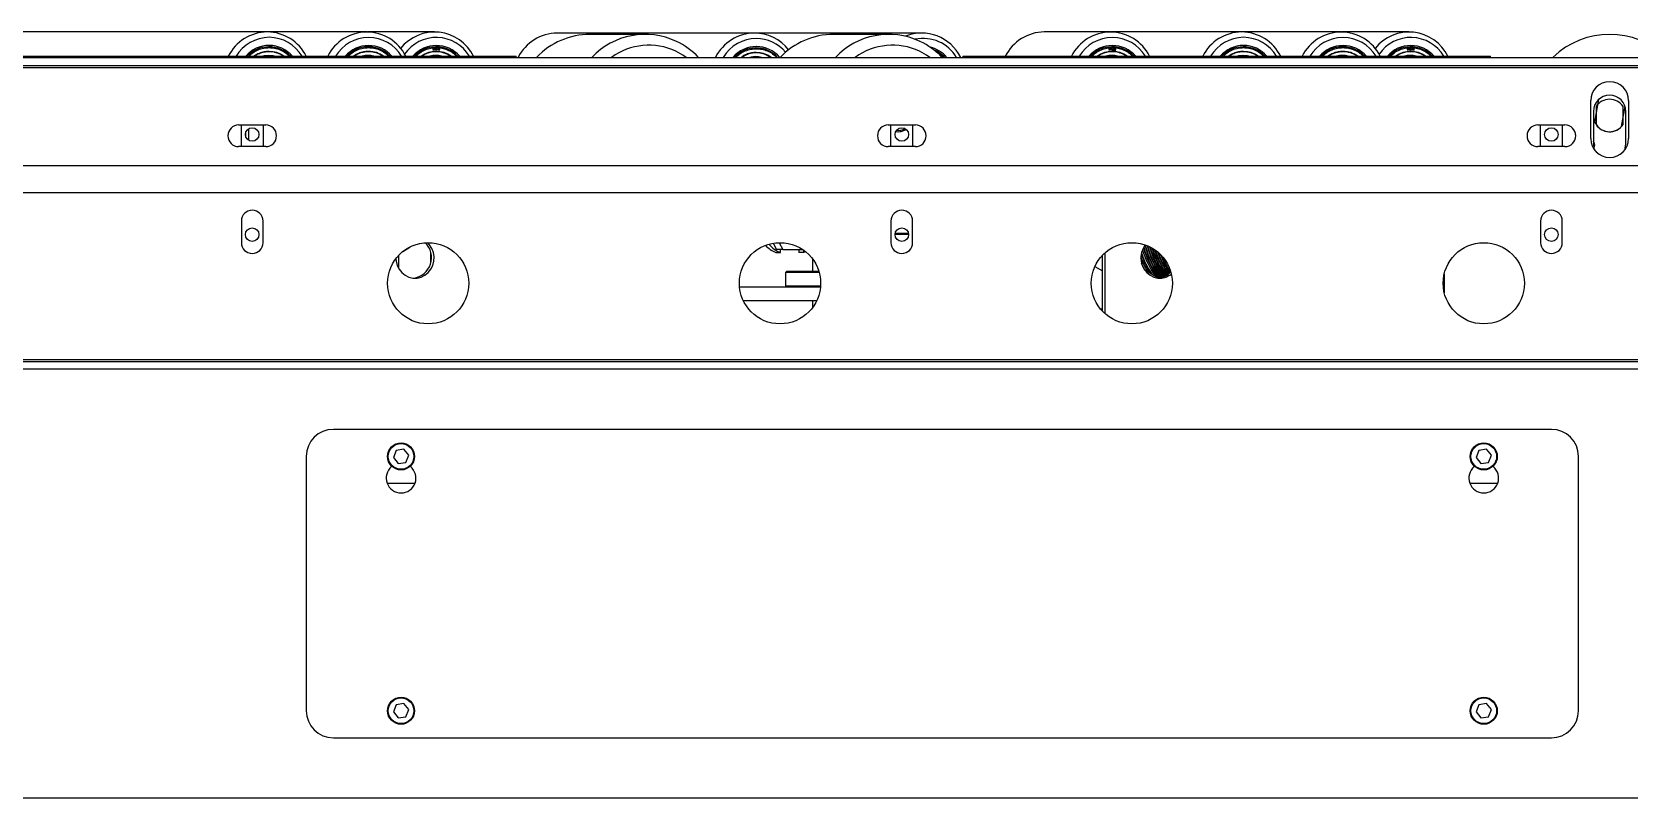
# Model space of a CAD drawing. Header units: millimetres. Extents: x 845401 to 948039, y 511594 to 550263.
# Drawn here: x 912406 to 912996, y 517977 to 518260 of the extents above; entities that cross this region are included whole.
import ezdxf

# ---------------------------------------------------------------- set-up
doc = ezdxf.new("R2010")
doc.units = ezdxf.units.MM

# ---------------------------------------------------------------- blocks, each defined once
blk = doc.blocks.new('A$C2ACC7D0F')
at = {"color": 7, "linetype": 'Continuous', "lineweight": 25}
for p, q in [((658.08, 599.4), (505.17, 599.4)), ((694.83, 599.4), (658.08, 599.4)), ((695.39, 599.4), (695.11, 599.4)), ((719.85, 599.4), (695.39, 599.4)), ((789.61, 599), (765.15, 599)), ((797.72, 598.5), (777.28, 598.5)), ((790.17, 599), (789.89, 599)), ((838.08, 599), (790.17, 599)), ((874.83, 599), (838.08, 599)), ((887.72, 598.5), (867.28, 598.5)), ((875.39, 599), (875.11, 599)), ((899.85, 599), (875.39, 599)), ((969.61, 599.4), (945.15, 599.4)), ((970.17, 599.4), (969.89, 599.4)), ((1018.08, 599.4), (970.17, 599.4)), ((1054.83, 599.4), (1018.08, 599.4)), ((1055.39, 599.4), (1055.11, 599.4)), ((1079.85, 599.4), (1055.39, 599.4)), ((455.63, 590.4), (750, 590.4)), ((658.65, 593.9), (658.58, 593.9)), ((658.71, 592.1), (658.71, 592.1)), ((695.4, 593.9), (695.33, 593.9)), ((695.46, 592.1), (695.45, 592.1)), ((695.46, 592.2), (695.65, 592.18)), ((719.19, 593.1), (719.23, 593.11)), ((719.19, 593.11), (719.23, 593.11)), ((719.26, 592.83), (719.22, 592.82)), ((719.32, 593.19), (719.25, 593.19)), ((719.28, 592.77), (719.35, 592.77)), ((719.33, 593), (719.31, 593)), ((719.31, 593), (719.31, 592.95)), ((719.35, 592.95), (719.31, 592.95)), ((719.31, 592.95), (719.34, 592.95)), ((719.34, 592.99), (719.36, 593.01)), ((719.4, 592.99), (719.34, 592.99)), ((719.61, 593.27), (719.5, 593.26)), ((719.5, 593.26), (719.54, 592.74)), ((719.5, 593.22), (719.55, 593.22)), ((719.55, 593.22), (719.5, 593.22)), ((719.58, 592.79), (719.53, 592.79)), ((719.54, 592.74), (719.65, 592.75)), ((719.54, 592.75), (719.58, 592.75)), ((719.61, 593.22), (719.55, 593.22)), ((719.55, 593.22), (719.61, 593.22)), ((719.58, 592.79), (719.55, 593.22)), ((719.56, 593.22), (719.55, 593.22)), ((719.63, 593.22), (719.56, 593.22)), ((719.65, 592.8), (719.58, 592.79)), ((719.65, 592.75), (719.58, 592.75)), ((719.98, 592.91), (719.93, 592.9)), ((720.07, 593.04), (719.96, 593.11)), ((720.05, 593.25), (719.99, 593.25)), ((719.99, 593.08), (720.11, 593)), ((720, 592.83), (720.07, 592.83)), ((720.14, 593.04), (720.02, 593.12)), ((720.04, 590.65), (720.28, 590.65)), ((720.14, 593.04), (720.07, 593.04)), ((720.11, 593.01), (720.07, 593.04)), ((720.12, 593.19), (720.16, 593.2)), ((720.16, 593.2), (720.12, 593.2)), ((720.42, 593.9), (720.35, 593.9)), ((720.43, 593.07), (720.36, 593.07)), ((720.36, 592.84), (720.43, 592.84)), ((720.64, 593.12), (720.63, 592.93)), ((720.68, 593.12), (720.64, 593.12)), ((720.68, 593.12), (720.64, 593.12)), ((720.68, 592.93), (720.68, 593.12)), ((720.7, 592.83), (720.77, 592.83)), ((720.86, 593.11), (720.85, 592.93)), ((720.9, 593.11), (720.86, 593.11)), ((720.9, 593.11), (720.86, 593.11)), ((720.9, 592.93), (720.9, 593.11)), ((720.98, 593.11), (720.96, 592.78)), ((720.96, 592.78), (721.01, 592.78)), ((720.97, 593.01), (720.98, 593.02)), ((721.02, 592.97), (720.97, 592.97)), ((721.02, 593.11), (720.98, 593.11)), ((721.02, 593.11), (720.98, 593.11)), ((721.02, 593.06), (720.98, 593.06)), ((720.98, 593.02), (721.05, 593.02)), ((721.01, 592.78), (721.02, 592.97)), ((721.02, 593.06), (721.02, 593.11)), ((721.02, 592.97), (721.05, 593.02)), ((721.04, 593.06), (721.04, 593.08)), ((721.11, 593.06), (721.04, 593.06)), ((721.18, 589.9), (721.08, 590.39)), ((721.11, 593.1), (721.1, 593.1)), ((721.11, 593.06), (721.11, 593.1)), ((721.33, 593.04), (721.26, 593.04)), ((721.26, 592.8), (721.33, 592.8)), ((721.45, 592.82), (721.38, 592.82)), ((721.38, 592.82), (721.38, 592.82)), ((721.41, 593), (721.46, 593)), ((721.45, 592.82), (721.42, 592.85)), ((721.43, 592.98), (721.46, 593)), ((721.58, 592.9), (721.54, 592.9)), ((721.55, 592.94), (721.6, 592.94)), ((721.73, 592.92), (721.55, 592.94)), ((721.58, 592.9), (721.85, 592.87)), ((721.8, 592.92), (721.6, 592.94)), ((721.69, 593), (721.62, 593)), ((721.62, 592.77), (721.69, 592.77)), ((721.8, 592.92), (721.73, 592.92)), ((721.74, 592.77), (721.74, 592.78)), ((721.81, 592.77), (721.74, 592.77)), ((721.81, 592.77), (721.77, 592.81)), ((721.78, 592.87), (721.78, 592.92)), ((750, 590), (750, 590.4)), ((838.65, 593.5), (838.58, 593.5)), ((838.71, 591.7), (838.71, 591.7)), ((915, 590.4), (915, 590)), ((915, 590.4), (920.63, 590.4)), ((920.63, 590.4), (1110, 590.4)), ((968.95, 593.1), (968.99, 593.11)), ((968.95, 593.11), (968.99, 593.11)), ((969.02, 592.83), (968.98, 592.82)), ((969.08, 593.19), (969.01, 593.19)), ((969.04, 592.77), (969.11, 592.77)), ((969.09, 593), (969.07, 593)), ((969.07, 593), (969.07, 592.95)), ((969.11, 592.95), (969.07, 592.95)), ((969.07, 592.95), (969.1, 592.95)), ((969.1, 592.99), (969.12, 593.01)), ((969.17, 592.99), (969.1, 592.99)), ((969.37, 593.27), (969.26, 593.26)), ((969.26, 593.26), (969.3, 592.74)), ((969.26, 593.22), (969.31, 593.22)), ((969.31, 593.22), (969.26, 593.22)), ((969.34, 592.79), (969.29, 592.79)), ((969.3, 592.74), (969.41, 592.75)), ((969.3, 592.75), (969.34, 592.75)), ((969.34, 592.79), (969.31, 593.22)), ((969.37, 593.22), (969.31, 593.22)), ((969.31, 593.22), (969.37, 593.22)), ((969.32, 593.22), (969.31, 593.22)), ((969.39, 593.22), (969.32, 593.22)), ((969.41, 592.8), (969.34, 592.79)), ((969.41, 592.75), (969.34, 592.75)), ((969.74, 592.91), (969.69, 592.9)), ((969.83, 593.04), (969.72, 593.11)), ((969.74, 590.64), (970.04, 590.65)), ((969.82, 593.25), (969.75, 593.25)), ((969.76, 593.08), (969.87, 593)), ((969.76, 592.83), (969.83, 592.83)), ((969.9, 593.04), (969.78, 593.12)), ((969.9, 593.04), (969.83, 593.04)), ((969.87, 593.01), (969.83, 593.04)), ((969.88, 593.19), (969.93, 593.2)), ((969.93, 593.2), (969.88, 593.2)), ((970.18, 593.9), (970.11, 593.9)), ((970.19, 593.07), (970.12, 593.07)), ((970.12, 592.84), (970.19, 592.84)), ((970.4, 593.12), (970.39, 592.93)), ((970.44, 593.12), (970.4, 593.12)), ((970.44, 593.12), (970.4, 593.12)), ((970.44, 592.93), (970.44, 593.12)), ((970.46, 592.83), (970.53, 592.83)), ((970.66, 593.11), (970.62, 593.11)), ((970.62, 593.11), (970.62, 592.93)), ((970.66, 593.11), (970.62, 593.11)), ((970.66, 592.93), (970.66, 593.11)), ((970.74, 593.11), (970.72, 592.78)), ((970.72, 592.78), (970.77, 592.78)), ((970.73, 593.01), (970.74, 593.02)), ((970.78, 592.97), (970.73, 592.97)), ((970.78, 593.11), (970.74, 593.11)), ((970.78, 593.11), (970.74, 593.11)), ((970.78, 593.06), (970.74, 593.06)), ((970.74, 593.02), (970.81, 593.02)), ((970.77, 592.78), (970.78, 592.97)), ((970.78, 593.06), (970.78, 593.11)), ((970.78, 592.97), (970.81, 593.02)), ((970.8, 593.06), (970.8, 593.08)), ((970.87, 593.06), (970.8, 593.06)), ((970.87, 593.1), (970.86, 593.1)), ((970.87, 593.06), (970.87, 593.1)), ((971.09, 593.04), (971.02, 593.04)), ((971.02, 592.8), (971.09, 592.8)), ((971.21, 592.82), (971.14, 592.82)), ((971.14, 592.82), (971.14, 592.82)), ((971.17, 593), (971.23, 593)), ((971.21, 592.82), (971.18, 592.85)), ((971.19, 592.98), (971.23, 593)), ((971.34, 592.9), (971.3, 592.9)), ((971.31, 592.94), (971.36, 592.94)), ((971.49, 592.92), (971.31, 592.94)), ((971.34, 592.9), (971.61, 592.87)), ((971.56, 592.92), (971.36, 592.94)), ((971.45, 593), (971.39, 593)), ((971.39, 592.77), (971.45, 592.77)), ((971.56, 592.92), (971.49, 592.92)), ((971.5, 592.77), (971.5, 592.78)), ((971.57, 592.77), (971.5, 592.77)), ((971.54, 592.87), (971.54, 592.92)), ((971.57, 592.77), (971.54, 592.81)), ((1018.65, 593.9), (1018.58, 593.9)), ((1018.71, 592.1), (1018.71, 592.1)), ((1055.4, 593.9), (1055.33, 593.9)), ((1055.46, 592.1), (1055.45, 592.1)), ((1055.46, 592.2), (1055.65, 592.18)), ((1079.19, 593.1), (1079.23, 593.11)), ((1079.19, 593.11), (1079.23, 593.11)), ((1079.26, 592.83), (1079.22, 592.82)), ((1079.32, 593.19), (1079.25, 593.19)), ((1079.28, 592.77), (1079.35, 592.77)), ((1079.33, 593), (1079.31, 593)), ((1079.31, 593), (1079.31, 592.95)), ((1079.35, 592.95), (1079.31, 592.95)), ((1079.31, 592.95), (1079.34, 592.95)), ((1079.34, 592.99), (1079.36, 593.01)), ((1079.4, 592.99), (1079.34, 592.99)), ((1079.61, 593.27), (1079.5, 593.26)), ((1079.5, 593.26), (1079.54, 592.74)), ((1079.5, 593.22), (1079.55, 593.22)), ((1079.55, 593.22), (1079.5, 593.22)), ((1079.58, 592.79), (1079.53, 592.79)), ((1079.54, 592.74), (1079.65, 592.75)), ((1079.54, 592.75), (1079.58, 592.75)), ((1079.55, 593.22), (1079.61, 593.22)), ((1079.58, 592.79), (1079.55, 593.22)), ((1079.61, 593.22), (1079.55, 593.22)), ((1079.56, 593.22), (1079.55, 593.22)), ((1079.63, 593.22), (1079.56, 593.22)), ((1079.65, 592.8), (1079.58, 592.79)), ((1079.65, 592.75), (1079.58, 592.75)), ((1079.98, 592.91), (1079.93, 592.9)), ((1080.07, 593.04), (1079.96, 593.11)), ((1079.98, 590.64), (1080.28, 590.65)), ((1080.05, 593.25), (1079.99, 593.25)), ((1079.99, 593.08), (1080.11, 593)), ((1080, 592.83), (1080.07, 592.83)), ((1080.14, 593.04), (1080.02, 593.12)), ((1080.14, 593.04), (1080.07, 593.04)), ((1080.11, 593.01), (1080.07, 593.04)), ((1080.12, 593.19), (1080.16, 593.2)), ((1080.16, 593.2), (1080.12, 593.2)), ((1080.42, 593.9), (1080.35, 593.9)), ((1080.43, 593.07), (1080.36, 593.07)), ((1080.36, 592.84), (1080.43, 592.84)), ((1080.64, 593.12), (1080.63, 592.93)), ((1080.68, 593.12), (1080.64, 593.12)), ((1080.68, 593.12), (1080.64, 593.12)), ((1080.68, 592.93), (1080.68, 593.12)), ((1080.7, 592.83), (1080.77, 592.83)), ((1080.86, 593.11), (1080.85, 592.93)), ((1080.9, 593.11), (1080.86, 593.11)), ((1080.9, 593.11), (1080.86, 593.11)), ((1080.9, 592.93), (1080.9, 593.11)), ((1080.98, 593.11), (1080.96, 592.78)), ((1080.96, 592.78), (1081.01, 592.78)), ((1080.97, 593.01), (1080.98, 593.02)), ((1081.02, 592.97), (1080.97, 592.97)), ((1081.02, 593.11), (1080.98, 593.11)), ((1081.02, 593.11), (1080.98, 593.11)), ((1081.02, 593.06), (1080.98, 593.06)), ((1080.98, 593.02), (1081.05, 593.02)), ((1081.01, 592.78), (1081.02, 592.97)), ((1081.02, 593.06), (1081.02, 593.11)), ((1081.02, 592.97), (1081.05, 593.02)), ((1081.04, 593.06), (1081.04, 593.08)), ((1081.11, 593.06), (1081.04, 593.06)), ((1081.11, 593.1), (1081.1, 593.1)), ((1081.11, 593.06), (1081.11, 593.1)), ((1081.18, 589.9), (1081.11, 590.25)), ((1081.33, 593.04), (1081.26, 593.04)), ((1081.26, 592.8), (1081.33, 592.8)), ((1081.45, 592.82), (1081.38, 592.82)), ((1081.38, 592.82), (1081.38, 592.82)), ((1081.41, 593), (1081.46, 593)), ((1081.45, 592.82), (1081.42, 592.85)), ((1081.43, 592.98), (1081.46, 593)), ((1081.58, 592.9), (1081.54, 592.9)), ((1081.55, 592.94), (1081.6, 592.94)), ((1081.73, 592.92), (1081.55, 592.94)), ((1081.58, 592.9), (1081.85, 592.87)), ((1081.8, 592.92), (1081.6, 592.94)), ((1081.69, 593), (1081.62, 593)), ((1081.62, 592.77), (1081.69, 592.77)), ((1081.8, 592.92), (1081.73, 592.92)), ((1081.74, 592.77), (1081.74, 592.78)), ((1081.81, 592.77), (1081.74, 592.77)), ((1081.81, 592.77), (1081.77, 592.81)), ((1081.78, 592.87), (1081.78, 592.92)), ((1110, 590), (1110, 590.4)), ((0, 590), (1200, 590)), ((0, 587), (1200, 587)), ((0, 586.26), (1200, 586.26)), ((1147, 560), (1147, 574)), ((1149.91, 574.39), (1148.46, 566.19)), ((1161, 574), (1161, 560)), ((1148, 570), (1148, 558)), ((1149, 571.82), (1149, 565.18)), ((1158.41, 564.43), (1159.71, 571.83)), ((1159, 565.18), (1159, 571.82)), ((1160, 558), (1160, 570)), ((647.5, 565), (657.5, 565)), ((648.5, 557), (648.5, 565)), ((650.2, 560.53), (650.2, 562.47)), ((651.2, 559.36), (651.2, 563.64)), ((656.5, 565), (656.5, 557)), ((887.5, 565), (897.5, 565)), ((888.5, 557), (888.5, 565)), ((896.5, 565), (896.5, 557)), ((1127.5, 565), (1137.5, 565)), ((1128.5, 557), (1128.5, 565)), ((1136.5, 565), (1136.5, 557)), ((657.5, 557), (647.5, 557)), ((897.5, 557), (887.5, 557)), ((1137.5, 557), (1127.5, 557)), ((0, 550), (1200, 550)), ((0, 540), (1200, 540)), ((648.5, 529.5), (648.5, 521.5)), ((656.5, 521.5), (656.5, 529.5)), ((888.5, 529.5), (888.5, 521.5)), ((896.5, 521.5), (896.5, 529.5)), ((1128.5, 529.5), (1128.5, 521.5)), ((1136.5, 521.5), (1136.5, 529.5)), ((708.2, 518.27), (710.74, 519.89)), ((844.97, 521.29), (846.22, 519)), ((847.21, 521.5), (848.56, 519)), ((895, 524.5), (890, 524.5)), ((890.05, 525), (894.95, 525)), ((706.5, 516.7), (706.5, 512.22)), ((718.5, 514.06), (718.5, 517.74)), ((846.02, 517.84), (847.69, 517.84)), ((848.56, 519), (846.22, 519)), ((847.69, 517.84), (847.69, 519)), ((848.56, 519), (855.79, 519)), ((854.5, 519), (854.5, 517.84)), ((856.17, 517.84), (854.5, 517.84)), ((856.17, 518.74), (856.17, 517.84)), ((856.92, 518.18), (856.17, 517.84)), ((859.5, 515.5), (859.5, 511)), ((966.59, 496.2), (966.59, 516.8)), ((967.6, 495.23), (967.6, 517.77)), ((850, 511), (849.5, 510.5)), ((849.5, 510.5), (849.5, 505.5)), ((861.96, 510.5), (849.5, 510.5)), ((850, 511), (861.81, 511)), ((963.83, 512.68), (966.59, 511.04)), ((982.06, 511.61), (987.42, 508.42)), ((1092.91, 510), (1092.91, 503.01)), ((862.42, 505), (832.57, 505)), ((849.5, 505.5), (850, 505)), ((849.5, 505.5), (862.47, 505.5)), ((861.02, 500), (833.98, 500)), ((859.5, 500), (859.5, 497.5)), ((966.35, 496.9), (965.97, 496.9)), ((966.35, 496.47), (966.35, 496.9)), ((966.35, 496.9), (966.59, 496.9)), ((1192.5, 478.24), (7.5, 478.24)), ((1192.5, 477.5), (7.5, 477.5)), ((1189.76, 474.76), (10.24, 474.76)), ((1132.5, 452.5), (682.5, 452.5)), ((705.73, 444.74), (704.67, 442.09)), ((708.56, 445.16), (705.73, 444.74)), ((710.33, 442.91), (708.56, 445.16)), ((709.27, 440.26), (710.33, 442.91)), ((1105.73, 444.74), (1104.67, 442.09)), ((1108.56, 445.16), (1105.73, 444.74)), ((1110.33, 442.91), (1108.56, 445.16)), ((1109.27, 440.26), (1110.33, 442.91)), ((672.5, 442.5), (672.5, 348.5)), ((704, 438.93), (704, 438.74)), ((704.67, 442.09), (706.44, 439.84)), ((706.44, 439.84), (709.27, 440.26)), ((711, 438.74), (711, 438.93)), ((1104, 438.93), (1104, 438.74)), ((1104.67, 442.09), (1106.44, 439.84)), ((1106.44, 439.84), (1109.27, 440.26)), ((1111, 438.74), (1111, 438.93)), ((1142.5, 348.5), (1142.5, 442.5)), ((712.62, 432.5), (702.38, 432.5)), ((1112.62, 432.5), (1102.38, 432.5)), ((705.73, 350.74), (704.67, 348.09)), ((708.56, 351.16), (705.73, 350.74)), ((710.33, 348.91), (708.56, 351.16)), ((709.27, 346.26), (710.33, 348.91)), ((1105.73, 350.74), (1104.67, 348.09)), ((1108.56, 351.16), (1105.73, 350.74)), ((1110.33, 348.91), (1108.56, 351.16)), ((1109.27, 346.26), (1110.33, 348.91)), ((704.67, 348.09), (706.44, 345.84)), ((706.44, 345.84), (709.27, 346.26)), ((1104.67, 348.09), (1106.44, 345.84)), ((1106.44, 345.84), (1109.27, 346.26)), ((682.5, 338.5), (1132.5, 338.5)), ((1189.76, 316.24), (10.24, 316.24))]:
    blk.add_line(p, q, dxfattribs=at)
at = {"color": 8, "linetype": 'Continuous', "lineweight": 25}
for p, q in [((660.71, 591.96), (662.12, 591.53)), ((719.31, 592.95), (719.34, 592.95)), ((719.96, 593.12), (720.02, 593.12)), ((720.68, 592.93), (720.63, 592.93)), ((720.9, 592.93), (720.85, 592.93)), ((840.71, 591.56), (842.12, 591.13)), ((969.07, 592.95), (969.1, 592.95)), ((969.72, 593.12), (969.78, 593.12)), ((970.44, 592.93), (970.39, 592.93)), ((970.66, 592.93), (970.62, 592.93)), ((1079.31, 592.95), (1079.34, 592.95)), ((1079.96, 593.12), (1080.02, 593.12)), ((1080.68, 592.93), (1080.63, 592.93)), ((1080.9, 592.93), (1080.85, 592.93))]:
    blk.add_line(p, q, dxfattribs=at)
for points in [[(658.55, 590.7), (656.88, 590.52), (656.4, 590.4)], [(660.69, 590.4), (660.22, 590.52), (658.55, 590.7)], [(695.31, 590.64), (693.65, 590.46), (693.41, 590.4)], [(693.84, 590.37), (695.42, 590.54), (696.87, 590.4)], [(697.21, 590.4), (696.97, 590.46), (695.31, 590.64)], [(698.44, 591.68), (697.1, 592.05), (696.89, 592.09)], [(838.55, 590.3), (836.88, 590.12), (836.4, 590)], [(840.69, 590), (840.22, 590.12), (838.55, 590.3)], [(1018.55, 590.7), (1016.88, 590.52), (1016.5, 590.43)], [(1020.69, 590.4), (1020.22, 590.52), (1018.55, 590.7)], [(1055.31, 590.64), (1053.65, 590.46), (1053.41, 590.4)], [(1053.84, 590.37), (1055.42, 590.54), (1056.87, 590.4)], [(1057.21, 590.4), (1056.97, 590.46), (1055.31, 590.64)], [(1058.44, 591.68), (1057.1, 592.05), (1056.89, 592.09)]]:
    blk.add_lwpolyline(points, dxfattribs=at)
at = {"color": 7, "linetype": 'Continuous', "lineweight": 25}
for points in [[(693.43, 590.43), (693.6, 590.47), (695.26, 590.65)], [(719.4, 592.99), (719.44, 593.03), (719.45, 593.08), (719.45, 593.14), (719.42, 593.19), (719.38, 593.22), (719.33, 593.24), (719.28, 593.23), (719.23, 593.2), (719.2, 593.16), (719.19, 593.1)], [(719.25, 593.19), (719.23, 593.19), (719.21, 593.18)], [(719.22, 592.82), (719.24, 592.77), (719.28, 592.74), (719.33, 592.72), (719.38, 592.73), (719.43, 592.75), (719.46, 592.8), (719.48, 592.85), (719.47, 592.9), (719.45, 592.95), (719.4, 592.99)], [(719.23, 593.11), (719.24, 593.14), (719.27, 593.17), (719.3, 593.19), (719.34, 593.19), (719.37, 593.17), (719.39, 593.15), (719.41, 593.11), (719.41, 593.07), (719.39, 593.04), (719.36, 593.01), (719.33, 593)], [(719.24, 592.78), (719.24, 592.77), (719.28, 592.77)], [(719.34, 592.95), (719.37, 592.95), (719.4, 592.93), (719.42, 592.9), (719.43, 592.87), (719.43, 592.83), (719.41, 592.8), (719.38, 592.77), (719.35, 592.77), (719.31, 592.77), (719.28, 592.79), (719.26, 592.83)], [(719.38, 592.95), (719.38, 592.95), (719.34, 592.99)], [(719.58, 592.75), (719.67, 592.78), (719.74, 592.83)], [(719.93, 592.9), (719.95, 592.85), (719.99, 592.81), (720.04, 592.78), (720.09, 592.78), (720.14, 592.8), (720.18, 592.84), (720.2, 592.89), (720.2, 592.95), (720.18, 593), (720.14, 593.04)], [(720.16, 593.2), (720.15, 593.24), (720.12, 593.28), (720.08, 593.29), (720.04, 593.3), (719.99, 593.28), (719.96, 593.25), (719.95, 593.2), (719.95, 593.16), (719.96, 593.11), (719.99, 593.08)], [(719.99, 593.25), (719.98, 593.25), (719.96, 593.25)], [(719.96, 592.84), (719.98, 592.83), (720, 592.83)], [(720.11, 593), (720.14, 592.97), (720.15, 592.94), (720.15, 592.9), (720.14, 592.87), (720.11, 592.84), (720.08, 592.83), (720.05, 592.83), (720.01, 592.84), (719.99, 592.87), (719.98, 592.91)], [(720.02, 593.12), (720, 593.14), (719.99, 593.17), (719.99, 593.19), (720, 593.22), (720.02, 593.24), (720.04, 593.25), (720.07, 593.25), (720.09, 593.24), (720.11, 593.22), (720.12, 593.19)], [(720.08, 593.24), (720.05, 593.28), (720.02, 593.29)], [(720.03, 592.78), (720.07, 592.8), (720.11, 592.84)], [(720.58, 592.95), (720.57, 593.02), (720.54, 593.07), (720.49, 593.11), (720.43, 593.12), (720.37, 593.11), (720.32, 593.07), (720.28, 593.02), (720.27, 592.95), (720.28, 592.89), (720.32, 592.84), (720.37, 592.8), (720.43, 592.79), (720.49, 592.8), (720.54, 592.84), (720.57, 592.89), (720.58, 592.95)], [(720.3, 593.06), (720.32, 593.06), (720.36, 593.07)], [(720.36, 592.84), (720.32, 592.85), (720.3, 592.85)], [(720.54, 592.95), (720.53, 592.91), (720.5, 592.87), (720.47, 592.85), (720.43, 592.84), (720.38, 592.85), (720.35, 592.87), (720.32, 592.91), (720.32, 592.95), (720.32, 593), (720.35, 593.04), (720.38, 593.06), (720.43, 593.07), (720.47, 593.06), (720.5, 593.04), (720.53, 593), (720.54, 592.95)], [(721.46, 593), (721.42, 593.05), (721.36, 593.08), (721.3, 593.08), (721.24, 593.05), (721.2, 593), (721.18, 592.93), (721.19, 592.87), (721.22, 592.81), (721.27, 592.77), (721.34, 592.76), (721.4, 592.77), (721.45, 592.82)], [(721.26, 593.04), (721.24, 593.03), (721.21, 593.02)], [(721.21, 592.82), (721.22, 592.81), (721.26, 592.8)], [(721.42, 592.85), (721.38, 592.82), (721.34, 592.8), (721.29, 592.81), (721.25, 592.84), (721.23, 592.88), (721.22, 592.93), (721.23, 592.98), (721.26, 593.01), (721.31, 593.03), (721.35, 593.04), (721.39, 593.02), (721.43, 592.98)], [(721.39, 593.02), (721.35, 593.05), (721.3, 593.08)], [(721.3, 592.76), (721.33, 592.77), (721.38, 592.82)], [(721.85, 592.87), (721.84, 592.93), (721.81, 592.99), (721.76, 593.03), (721.7, 593.05), (721.64, 593.04), (721.59, 593), (721.55, 592.95), (721.54, 592.89), (721.55, 592.82), (721.58, 592.77), (721.64, 592.73), (721.7, 592.72), (721.76, 592.74), (721.81, 592.77)], [(721.66, 592.72), (721.69, 592.74), (721.74, 592.77)], [(723.1, 591.8), (723, 591.83), (721.96, 592.08)], [(812.83, 590), (811.56, 590.86), (809.03, 592.25)], [(902.83, 590), (901.56, 590.86), (899.03, 592.25)], [(969.17, 592.99), (969.2, 593.03), (969.21, 593.08), (969.21, 593.14), (969.18, 593.19), (969.14, 593.22), (969.09, 593.24), (969.04, 593.23), (968.99, 593.2), (968.96, 593.16), (968.95, 593.1)], [(969.01, 593.19), (968.99, 593.19), (968.98, 593.18)], [(968.98, 592.82), (969, 592.77), (969.04, 592.74), (969.09, 592.72), (969.14, 592.73), (969.19, 592.75), (969.22, 592.8), (969.24, 592.85), (969.23, 592.9), (969.21, 592.95), (969.17, 592.99)], [(968.99, 593.11), (969, 593.14), (969.03, 593.17), (969.06, 593.19), (969.1, 593.19), (969.13, 593.17), (969.16, 593.15), (969.17, 593.11), (969.17, 593.07), (969.15, 593.04), (969.12, 593.01), (969.09, 593)], [(969, 592.77), (969, 592.77), (969.04, 592.77)], [(969.1, 592.95), (969.13, 592.95), (969.16, 592.93), (969.19, 592.9), (969.19, 592.87), (969.19, 592.83), (969.17, 592.8), (969.14, 592.77), (969.11, 592.77), (969.07, 592.77), (969.04, 592.79), (969.02, 592.83)], [(969.14, 592.95), (969.14, 592.95), (969.1, 592.99)], [(969.69, 592.9), (969.71, 592.85), (969.75, 592.81), (969.8, 592.78), (969.85, 592.78), (969.9, 592.8), (969.94, 592.84), (969.96, 592.89), (969.96, 592.95), (969.94, 593), (969.9, 593.04)], [(969.93, 593.2), (969.91, 593.24), (969.88, 593.28), (969.84, 593.29), (969.8, 593.3), (969.76, 593.28), (969.72, 593.25), (969.71, 593.2), (969.71, 593.16), (969.72, 593.11), (969.76, 593.08)], [(969.75, 593.25), (969.74, 593.25), (969.72, 593.24)], [(969.72, 592.84), (969.74, 592.83), (969.76, 592.83)], [(969.87, 593), (969.9, 592.97), (969.91, 592.94), (969.91, 592.9), (969.9, 592.87), (969.87, 592.84), (969.84, 592.83), (969.81, 592.83), (969.77, 592.84), (969.75, 592.87), (969.74, 592.91)], [(969.78, 593.12), (969.76, 593.14), (969.75, 593.17), (969.75, 593.19), (969.76, 593.22), (969.78, 593.24), (969.8, 593.25), (969.83, 593.25), (969.85, 593.24), (969.87, 593.22), (969.88, 593.19)], [(969.84, 593.25), (969.81, 593.28), (969.78, 593.29)], [(969.79, 592.78), (969.83, 592.8), (969.87, 592.84)], [(970.34, 592.95), (970.33, 593.02), (970.3, 593.07), (970.25, 593.11), (970.19, 593.12), (970.13, 593.11), (970.08, 593.07), (970.04, 593.02), (970.03, 592.95), (970.04, 592.89), (970.08, 592.84), (970.13, 592.8), (970.19, 592.79), (970.25, 592.8), (970.3, 592.84), (970.33, 592.89), (970.34, 592.95)], [(970.07, 593.06), (970.08, 593.06), (970.12, 593.07)], [(970.12, 592.84), (970.08, 592.85), (970.07, 592.85)], [(970.3, 592.95), (970.29, 592.91), (970.27, 592.87), (970.23, 592.85), (970.19, 592.84), (970.15, 592.85), (970.11, 592.87), (970.09, 592.91), (970.08, 592.95), (970.09, 593), (970.11, 593.04), (970.15, 593.06), (970.19, 593.07), (970.23, 593.06), (970.27, 593.04), (970.29, 593), (970.3, 592.95)], [(971.23, 593), (971.18, 593.05), (971.12, 593.08), (971.06, 593.08), (971, 593.05), (970.96, 593), (970.94, 592.93), (970.95, 592.87), (970.98, 592.81), (971.03, 592.77), (971.1, 592.76), (971.16, 592.77), (971.21, 592.82)], [(971.02, 593.04), (971, 593.03), (970.97, 593.02)], [(970.97, 592.82), (970.98, 592.81), (971.02, 592.8)], [(971.18, 592.85), (971.14, 592.82), (971.1, 592.8), (971.05, 592.81), (971.01, 592.84), (970.99, 592.88), (970.98, 592.93), (971, 592.98), (971.03, 593.01), (971.07, 593.03), (971.11, 593.04), (971.16, 593.02), (971.19, 592.98)], [(971.14, 593.02), (971.11, 593.05), (971.06, 593.08)], [(971.06, 592.76), (971.09, 592.77), (971.14, 592.82)], [(971.61, 592.87), (971.6, 592.93), (971.57, 592.99), (971.52, 593.03), (971.46, 593.05), (971.4, 593.04), (971.35, 593), (971.31, 592.95), (971.3, 592.89), (971.31, 592.82), (971.34, 592.77), (971.4, 592.73), (971.46, 592.72), (971.52, 592.74), (971.57, 592.77)], [(971.42, 592.72), (971.45, 592.74), (971.5, 592.77)], [(972.86, 591.8), (972.76, 591.83), (971.72, 592.08)], [(1079.4, 592.99), (1079.44, 593.03), (1079.45, 593.08), (1079.45, 593.14), (1079.42, 593.19), (1079.38, 593.22), (1079.33, 593.24), (1079.28, 593.23), (1079.23, 593.2), (1079.2, 593.16), (1079.19, 593.1)], [(1079.25, 593.19), (1079.23, 593.19), (1079.22, 593.18)], [(1079.22, 592.82), (1079.24, 592.77), (1079.28, 592.74), (1079.33, 592.72), (1079.38, 592.73), (1079.43, 592.75), (1079.46, 592.8), (1079.48, 592.85), (1079.47, 592.9), (1079.45, 592.95), (1079.4, 592.99)], [(1079.23, 593.11), (1079.24, 593.14), (1079.27, 593.17), (1079.3, 593.19), (1079.34, 593.19), (1079.37, 593.17), (1079.39, 593.15), (1079.41, 593.11), (1079.41, 593.07), (1079.39, 593.04), (1079.36, 593.01), (1079.33, 593)], [(1079.24, 592.77), (1079.24, 592.77), (1079.28, 592.77)], [(1079.34, 592.95), (1079.37, 592.95), (1079.4, 592.93), (1079.42, 592.9), (1079.43, 592.87), (1079.43, 592.83), (1079.41, 592.8), (1079.38, 592.77), (1079.35, 592.77), (1079.31, 592.77), (1079.28, 592.79), (1079.26, 592.83)], [(1079.38, 592.95), (1079.38, 592.95), (1079.34, 592.99)], [(1079.93, 592.9), (1079.95, 592.85), (1079.99, 592.81), (1080.04, 592.78), (1080.09, 592.78), (1080.14, 592.8), (1080.18, 592.84), (1080.2, 592.89), (1080.2, 592.95), (1080.18, 593), (1080.14, 593.04)], [(1080.16, 593.2), (1080.15, 593.24), (1080.12, 593.28), (1080.08, 593.29), (1080.04, 593.3), (1079.99, 593.28), (1079.96, 593.25), (1079.95, 593.2), (1079.95, 593.16), (1079.96, 593.11), (1079.99, 593.08)], [(1079.99, 593.25), (1079.98, 593.25), (1079.96, 593.24)], [(1079.96, 592.84), (1079.98, 592.83), (1080, 592.83)], [(1080.11, 593), (1080.14, 592.97), (1080.15, 592.94), (1080.15, 592.9), (1080.14, 592.87), (1080.11, 592.84), (1080.08, 592.83), (1080.05, 592.83), (1080.01, 592.84), (1079.99, 592.87), (1079.98, 592.91)], [(1080.02, 593.12), (1080, 593.14), (1079.99, 593.17), (1079.99, 593.19), (1080, 593.22), (1080.02, 593.24), (1080.04, 593.25), (1080.07, 593.25), (1080.09, 593.24), (1080.11, 593.22), (1080.12, 593.19)], [(1080.08, 593.24), (1080.05, 593.28), (1080.02, 593.29)], [(1080.03, 592.78), (1080.07, 592.8), (1080.11, 592.84)], [(1080.58, 592.95), (1080.57, 593.02), (1080.54, 593.07), (1080.49, 593.11), (1080.43, 593.12), (1080.37, 593.11), (1080.32, 593.07), (1080.28, 593.02), (1080.27, 592.95), (1080.28, 592.89), (1080.32, 592.84), (1080.37, 592.8), (1080.43, 592.79), (1080.49, 592.8), (1080.54, 592.84), (1080.57, 592.89), (1080.58, 592.95)], [(1080.3, 593.06), (1080.32, 593.06), (1080.36, 593.07)], [(1080.36, 592.84), (1080.32, 592.85), (1080.31, 592.85)], [(1080.54, 592.95), (1080.53, 592.91), (1080.5, 592.87), (1080.47, 592.85), (1080.43, 592.84), (1080.38, 592.85), (1080.35, 592.87), (1080.32, 592.91), (1080.32, 592.95), (1080.32, 593), (1080.35, 593.04), (1080.38, 593.06), (1080.43, 593.07), (1080.47, 593.06), (1080.5, 593.04), (1080.53, 593), (1080.54, 592.95)], [(1081.46, 593), (1081.42, 593.05), (1081.36, 593.08), (1081.3, 593.08), (1081.24, 593.05), (1081.2, 593), (1081.18, 592.93), (1081.19, 592.87), (1081.22, 592.81), (1081.27, 592.77), (1081.34, 592.76), (1081.4, 592.77), (1081.45, 592.82)], [(1081.26, 593.04), (1081.24, 593.03), (1081.21, 593.02)], [(1081.21, 592.82), (1081.22, 592.81), (1081.26, 592.8)], [(1081.42, 592.85), (1081.38, 592.82), (1081.34, 592.8), (1081.29, 592.81), (1081.25, 592.84), (1081.23, 592.88), (1081.22, 592.93), (1081.23, 592.98), (1081.26, 593.01), (1081.31, 593.03), (1081.35, 593.04), (1081.39, 593.02), (1081.43, 592.98)], [(1081.38, 593.02), (1081.35, 593.05), (1081.3, 593.08)], [(1081.3, 592.76), (1081.33, 592.77), (1081.38, 592.82)], [(1081.85, 592.87), (1081.84, 592.93), (1081.81, 592.99), (1081.76, 593.03), (1081.7, 593.05), (1081.64, 593.04), (1081.59, 593), (1081.55, 592.95), (1081.54, 592.89), (1081.55, 592.82), (1081.58, 592.77), (1081.64, 592.73), (1081.7, 592.72), (1081.76, 592.74), (1081.81, 592.77)], [(1081.66, 592.72), (1081.69, 592.74), (1081.74, 592.77)], [(1083.1, 591.8), (1083, 591.83), (1081.96, 592.08)], [(1148.5, 557.5), (1148.31, 558.46), (1148, 559)], [(1148, 558), (1148.2, 556.45), (1148.44, 555.75)], [(1148.23, 556.36), (1148.31, 556.54), (1148.5, 557.5)], [(1159.56, 555.75), (1159.8, 556.45), (1160, 558)], [(705.59, 515.62), (705.68, 514.69), (706.09, 513.12), (706.81, 511.69), (707.8, 510.46), (709.01, 509.47), (710.4, 508.79), (711.89, 508.44), (713.42, 508.44), (714.91, 508.79), (716.3, 509.47), (717.51, 510.46), (718.5, 511.69), (719.22, 513.12), (719.63, 514.69), (719.71, 516.31), (719.46, 517.91), (718.9, 519.41), (718.04, 520.76), (717.36, 521.5)], [(982.41, 520.68), (981.61, 519.41), (981.05, 517.91), (980.8, 516.31), (980.88, 514.69), (981.29, 513.12), (982.01, 511.69), (983, 510.46), (984.21, 509.47), (985.6, 508.79), (987.09, 508.44), (988.62, 508.44), (990.11, 508.79), (991.5, 509.47), (992.11, 509.91)], [(983.23, 510.92), (982.1, 512.91), (980.79, 515.7)], [(983.23, 510.92), (982.1, 512.91), (980.79, 515.7)], [(982.34, 511.45), (981.49, 512.98), (981.07, 513.79)]]:
    blk.add_lwpolyline(points, dxfattribs=at)
for centre, radius in [((652.5, 561.5), 2.5), ((892.5, 561.5), 2.5), ((1132.5, 561.5), 2.5), ((652.5, 524.5), 2.5), ((892.5, 524.5), 2.5), ((1132.5, 524.5), 2.5), ((717.5, 506.5), 15), ((847.5, 506.5), 15), ((977.5, 506.5), 15), ((1107.5, 506.5), 15), ((707.5, 442.5), 5), ((707.5, 442.5), 4.75), ((1107.5, 442.5), 5), ((1107.5, 442.5), 4.75), ((707.5, 348.5), 5), ((707.5, 348.5), 4.75), ((1107.5, 348.5), 5), ((1107.5, 348.5), 4.75)]:
    blk.add_circle(centre, radius, dxfattribs=at)
for centre, radius, start, end in [((658.3, 583), 16.4, 90.78133, 153.18257), ((658.95, 582.9), 14.5, 90.77579, 148.86544), ((657.86, 583), 16.4, 26.81743, 89.21867), ((658.61, 583), 14.4, 30.91764, 89.44113), ((694.83, 583.26), 16.09, 26.36866, 153.63134), ((695.5, 583.16), 14.19, 30.64536, 149.35464), ((719.88, 583.31), 16.04, 26.25486, 141.45124), ((720.53, 583.16), 14.19, 30.67617, 145.63978), ((765.38, 582.6), 16.4, 90.78133, 153.18257), ((777.41, 571.09), 27.41, 90.26674, 136.38253), ((797.69, 571.4), 27.08, 64.79832, 136.62282), ((789.61, 583.43), 15.57, 75.44379, 104.55621), ((838.3, 582.6), 16.4, 90.78133, 153.18257), ((838.95, 582.5), 14.5, 90.77579, 148.86544), ((837.91, 582.77), 16.23, 38.08938, 89.40099), ((838.64, 582.72), 14.28, 39.96857, 89.55677), ((867.41, 571.09), 27.41, 90.26674, 136.38253), ((887.69, 571.4), 27.08, 64.79832, 136.62282), ((874.83, 583.43), 15.57, 75.44379, 104.55621), ((899.82, 582.82), 16.13, 26.44492, 111.814), ((900.46, 582.71), 14.27, 30.7408, 102.11586), ((945.38, 583), 16.4, 90.78133, 153.18257), ((969.61, 583.26), 16.09, 26.36866, 153.63134), ((970.28, 583.14), 14.21, 30.72809, 149.27191), ((1018.3, 583), 16.4, 90.78133, 153.18257), ((1018.95, 582.9), 14.5, 90.77579, 148.86544), ((1017.86, 583), 16.4, 26.81743, 89.21867), ((1018.61, 583), 14.4, 30.91764, 89.44113), ((1054.83, 583.26), 16.09, 26.36866, 153.63134), ((1055.5, 583.16), 14.19, 30.64536, 149.35464), ((1079.88, 583.31), 16.04, 26.25486, 141.45124), ((1080.53, 583.16), 14.19, 30.67617, 145.63978), ((1154, 568.5), 30, 45.77992, 134.22008), ((658.82, 582.92), 11.48, 90.35736, 139.34998), ((658.65, 582.99), 10.89, 42.87423, 137.12577), ((658.71, 582.93), 9.26, 54.61553, 126.27102), ((658.75, 582.93), 9.27, 54.08973, 126.26768), ((658.71, 582.92), 9.17, 54.61836, 125.38164), ((658.52, 582.9), 11, 42.98655, 89.65487), ((658.67, 582.9), 11.5, 40.71141, 89.58125), ((695.5, 583.02), 11.36, 40.52993, 139.47007), ((695.46, 582.9), 11, 90.34513, 137.01345), ((695.55, 582.76), 9.46, 104.01218, 126.06622), ((695.53, 582.86), 9.34, 90.20034, 126.16039), ((695.49, 582.85), 9.25, 90.20122, 125.2884), ((695.26, 582.9), 11, 42.98655, 89.65487), ((695.32, 582.87), 11.03, 43.04641, 89.595), ((695.43, 582.86), 9.34, 53.83961, 89.79966), ((695.43, 582.85), 9.25, 54.7116, 89.79878), ((695.46, 582.86), 9.34, 53.83961, 89.79966), ((720.52, 583.02), 11.36, 40.52331, 139.47669), ((720.42, 582.99), 10.89, 42.87423, 137.12577), ((720.48, 582.93), 9.27, 53.7433, 126.2567), ((720.52, 582.93), 9.27, 53.7433, 126.2567), ((720.48, 582.92), 9.17, 54.61174, 125.38826), ((719.25, 593.1), 0.133, 35.33954, 74.0809), ((719.28, 592.85), 0.132, 285.72999, 323.37142), ((719.56, 593.03), 0.241, 40.16693, 81.79794), ((719.62, 593.01), 0.26, 276.93503, 91.51399), ((719.62, 593.01), 0.213, 276.93503, 91.51399), ((720.28, 582.9), 11, 42.98655, 89.65487), ((720.36, 592.96), 0.154, 36.295, 76.38353), ((720.36, 592.94), 0.154, 283.61647, 323.70507), ((720.77, 592.92), 0.134, 175.80547, 1.28719), ((720.7, 592.92), 0.0849, 241.51929, 269.91881), ((720.77, 592.92), 0.0891, 175.80547, 1.28719), ((720.7, 592.92), 0.133, 285.70795, 325.50974), ((721.04, 592.99), 0.0659, 90.5944, 150.19672), ((721.11, 592.99), 0.109, 87.40852, 142.55471), ((721.11, 592.99), 0.0658, 87.60829, 150.22688), ((721.62, 592.9), 0.106, 90.12347, 119.59852), ((721.62, 592.87), 0.105, 238.76199, 269.89434), ((721.69, 592.88), 0.11, 170.34567, 319.12194), ((721.69, 592.89), 0.108, 14.194, 152.06951), ((721.62, 592.89), 0.155, 36.38501, 76.29443), ((799.05, 571.15), 23.34, 64.69028, 126.13753), ((797.06, 570.34), 28.31, 43.99521, 64.57355), ((838.82, 582.52), 11.48, 90.35736, 139.34998), ((838.65, 582.59), 10.89, 42.87423, 137.12577), ((838.71, 582.53), 9.26, 54.61553, 126.27102), ((838.75, 582.53), 9.27, 53.73471, 126.26529), ((838.71, 582.52), 9.17, 54.61836, 125.38164), ((838.52, 582.5), 11, 42.98655, 89.65487), ((838.67, 582.5), 11.5, 40.71141, 89.58125), ((889.05, 571.15), 23.34, 64.69028, 126.13753), ((887.06, 570.34), 28.31, 43.99521, 64.57355), ((900.34, 582.37), 11.66, 40.88558, 76.60548), ((900.19, 582.27), 11.28, 43.27338, 68.24214), ((900.11, 582.26), 11.29, 43.2769, 67.46395), ((970.28, 583.02), 11.36, 40.52331, 139.47669), ((970.18, 582.99), 10.89, 42.87423, 137.12577), ((970.24, 582.93), 9.27, 53.7433, 126.2567), ((970.28, 582.93), 9.27, 53.7433, 126.2567), ((970.24, 582.92), 9.17, 54.61174, 125.38826), ((969.01, 593.1), 0.133, 35.13703, 74.07847), ((969.04, 592.85), 0.132, 285.72999, 323.37142), ((969.32, 592.99), 0.243, 275.40098, 323.04191), ((969.32, 593.03), 0.241, 41.09239, 81.80781), ((969.38, 593.01), 0.26, 276.93503, 91.51399), ((969.38, 593.01), 0.213, 276.93503, 91.51399), ((970.04, 582.9), 11, 42.98655, 89.65487), ((970.12, 592.96), 0.154, 37.89448, 76.40073), ((970.12, 592.94), 0.154, 283.632, 325.14279), ((970.53, 592.92), 0.134, 175.80547, 1.28719), ((970.46, 592.92), 0.0848, 243.99416, 269.92901), ((970.53, 592.92), 0.0891, 175.80547, 1.28719), ((970.46, 592.92), 0.133, 285.70372, 325.04611), ((970.8, 592.99), 0.0659, 90.5944, 150.19672), ((970.87, 592.99), 0.109, 87.40852, 142.55471), ((970.87, 592.99), 0.0658, 87.60829, 150.22688), ((971.39, 592.9), 0.106, 90.13422, 121.29221), ((971.39, 592.87), 0.105, 238.68748, 269.89395), ((971.45, 592.88), 0.11, 170.34567, 319.12194), ((971.45, 592.89), 0.108, 14.194, 152.06951), ((971.38, 592.89), 0.155, 36.30801, 76.29344), ((1018.82, 582.92), 11.48, 90.35736, 139.34998), ((1018.65, 582.99), 10.89, 42.87423, 137.12577), ((1018.71, 582.93), 9.26, 54.61553, 126.27102), ((1018.75, 582.93), 9.27, 54.08973, 126.26768), ((1018.71, 582.92), 9.17, 54.61836, 125.38164), ((1018.52, 582.9), 11, 42.98655, 89.65487), ((1018.67, 582.9), 11.5, 40.71141, 89.58125), ((1055.5, 583.02), 11.36, 40.52993, 139.47007), ((1055.33, 582.99), 10.89, 42.87423, 137.12577), ((1055.46, 582.9), 11, 90.34513, 137.01345), ((1055.55, 582.76), 9.46, 104.01218, 126.06622), ((1055.53, 582.86), 9.34, 90.20034, 126.16039), ((1055.49, 582.85), 9.25, 90.20122, 125.2884), ((1055.32, 582.87), 11.03, 43.04641, 89.595), ((1055.43, 582.86), 9.34, 53.83961, 89.79966), ((1055.43, 582.85), 9.25, 54.7116, 89.79878), ((1055.46, 582.86), 9.34, 53.83961, 89.79966), ((1080.52, 583.02), 11.36, 40.52331, 139.47669), ((1080.42, 582.99), 10.89, 42.87423, 137.12577), ((1080.48, 582.93), 9.27, 53.7433, 126.2567), ((1080.52, 582.93), 9.27, 53.7433, 126.2567), ((1080.48, 582.92), 9.17, 54.61174, 125.38826), ((1079.25, 593.1), 0.133, 35.13703, 74.07847), ((1079.28, 592.85), 0.132, 285.72999, 323.37142), ((1079.56, 592.99), 0.243, 275.40098, 323.04191), ((1079.56, 593.03), 0.241, 41.09239, 81.80781), ((1079.62, 593.01), 0.26, 276.93503, 91.51399), ((1079.62, 593.01), 0.213, 276.93503, 91.51399), ((1080.28, 582.9), 11, 42.98655, 89.65487), ((1080.36, 592.96), 0.154, 37.89448, 76.40073), ((1080.36, 592.94), 0.154, 283.632, 325.14279), ((1080.77, 592.92), 0.134, 175.80547, 1.28719), ((1080.7, 592.92), 0.0849, 241.51679, 269.9188), ((1080.77, 592.92), 0.0891, 175.80547, 1.28719), ((1080.7, 592.92), 0.133, 285.70372, 325.04611), ((1081.04, 592.99), 0.0659, 90.5944, 150.19672), ((1081.11, 592.99), 0.109, 87.40852, 142.55471), ((1081.11, 592.99), 0.0658, 87.60829, 150.22688), ((1081.62, 592.9), 0.106, 90.12347, 119.59852), ((1081.62, 592.87), 0.105, 240.96257, 269.90543), ((1081.69, 592.88), 0.11, 170.34567, 319.12194), ((1081.69, 592.89), 0.108, 14.194, 152.06951), ((1081.62, 592.89), 0.155, 36.15533, 76.29142), ((1154, 574), 7, 0, 180), ((1154, 570), 6, 0, 180), ((1154, 568.5), 6, 33.5573, 146.4427), ((647.5, 561), 4, 90, 270), ((657.5, 561), 4, 270, 90), ((887.5, 561), 4, 90, 270), ((891.23, 567.89), 5.38, 259.47238, 302.94848), ((891.23, 567.94), 4.93, 261.90463, 300.36943), ((891.05, 567.93), 5.43, 270.17965, 304.00418), ((897.5, 561), 4, 270, 90), ((1127.5, 561), 4, 90, 270), ((1137.5, 561), 4, 270, 90), ((1154, 568.5), 6, 202.68349, 317.3165), ((1154, 568.5), 6, 213.5573, 326.4427), ((1154, 560), 7, 180, 0), ((652.5, 529.5), 4, 0, 180), ((892.5, 529.5), 4, 0, 180), ((1132.5, 529.5), 4, 0, 180), ((652.5, 521.5), 4, 180, 0), ((711.18, 515.94), 7.59, 277.33614, 46.63192), ((850.49, 528.69), 11.73, 224.29714, 247.58941), ((852.18, 528.71), 11.77, 221.48902, 247.57109), ((892.5, 521.5), 4, 180, 0), ((1016.23, 529.56), 35.87, 196.00354, 215.73161), ((1016.23, 529.56), 35.87, 196.00451, 215.73067), ((1016.27, 529.56), 35.73, 195.69381, 216.25717), ((1017.04, 529.58), 35.9, 194.59769, 215.95378), ((1017.04, 529.58), 35.9, 194.59848, 215.95392), ((1017.09, 529.58), 35.77, 194.43982, 216.04246), ((1017.83, 529.58), 35.91, 194.78778, 215.65182), ((1017.83, 529.58), 35.91, 194.78738, 215.65202), ((1017.87, 529.58), 35.77, 194.99172, 215.7061), ((1018.61, 529.57), 35.91, 195.43226, 215.23477), ((1018.61, 529.57), 35.91, 195.43187, 215.23504), ((1018.66, 529.57), 35.76, 195.67349, 215.25672), ((1019.39, 529.57), 35.9, 196.22746, 214.71271), ((1019.39, 529.57), 35.9, 196.22689, 214.71304), ((1019.34, 529.52), 35.65, 196.48868, 214.73139), ((1132.5, 521.5), 4, 180, 0), ((1013.88, 529.52), 35.67, 201.95884, 211.7942), ((1014.64, 529.53), 35.84, 199.84162, 212.68734), ((1014.64, 529.53), 35.84, 199.84307, 212.68649), ((1014.61, 529.5), 35.62, 199.32047, 213.24535), ((1015.4, 529.51), 35.63, 197.30188, 214.76583), ((1020.07, 529.52), 35.79, 197.19169, 214.11752), ((1020.07, 529.52), 35.79, 197.19237, 214.11712), ((1020.12, 529.51), 35.64, 197.54499, 214.07898), ((1020.93, 529.55), 35.87, 198.47972, 213.11348), ((1020.85, 529.51), 35.77, 198.45984, 213.39798), ((1020.89, 529.5), 35.63, 198.9108, 213.32994), ((1021.69, 529.53), 35.84, 200.19904, 212.56517), ((1022.1, 529.52), 35.81, 201.50485, 212.07634), ((986.79, 515.3), 6.9, 274.54225, 317.81542), ((682.5, 442.5), 10, 90, 180), ((1132.5, 442.5), 10, 0, 90), ((707.5, 434.5), 5.5, 129.52121, 50.47879), ((1107.5, 434.5), 5.5, 129.52121, 50.47879), ((682.5, 348.5), 10, 180, 270), ((1132.5, 348.5), 10, 270, 0)]:
    blk.add_arc(centre, radius, start, end, dxfattribs=at)
at = {"color": 8, "linetype": 'Continuous', "lineweight": 25}
for centre, radius, start, end in [((658.56, 582.87), 7.77, 75.85415, 104.14585), ((658.67, 582.86), 7.68, 79.13289, 100.86711), ((695.29, 582.87), 7.83, 74.09203, 105.90797), ((720.32, 582.86), 7.84, 74.10169, 105.89831), ((720.33, 582.86), 7.77, 75.85528, 104.14472), ((720.44, 582.86), 7.68, 79.13376, 100.86624), ((838.56, 582.47), 7.77, 75.85415, 104.14585), ((838.67, 582.46), 7.68, 79.13289, 100.86711), ((970.08, 582.86), 7.84, 74.10169, 105.89831), ((970.09, 582.86), 7.77, 75.85528, 104.14472), ((970.2, 582.86), 7.68, 79.13376, 100.86624), ((1018.56, 582.87), 7.77, 75.85415, 104.14585), ((1018.67, 582.86), 7.68, 79.13289, 100.86711), ((1055.29, 582.87), 7.83, 74.09203, 105.90797), ((1080.32, 582.86), 7.84, 74.10169, 105.89831), ((1080.33, 582.86), 7.77, 75.85528, 104.14472), ((1080.44, 582.86), 7.68, 79.13376, 100.86624)]:
    blk.add_arc(centre, radius, start, end, dxfattribs=at)
for points, knots in [([(651.22, 590.4), (651.7, 590.85), (652.74, 591.83), (654.64, 592.83), (656.69, 593.49), (658.08, 593.56), (658.75, 593.6)], [0, 0, 0, 0, 0.232624, 0.500384, 0.757456, 1, 1, 1, 1]), ([(658.71, 592.2), (659.31, 592.2), (659.93, 592.2), (660.52, 592.02), (660.53, 592.01)], [0, 0, 0, 0, 0.969695, 1, 1, 1, 1]), ([(658.75, 593.6), (659.42, 593.56), (660.81, 593.49), (662.86, 592.83), (664.75, 591.83), (665.8, 590.85), (666.28, 590.4)], [0, 0, 0, 0, 0.242544, 0.499616, 0.767376, 1, 1, 1, 1]), ([(687.96, 590.4), (688.45, 590.85), (689.49, 591.83), (691.39, 592.83), (693.44, 593.49), (694.82, 593.56), (695.5, 593.6)], [0, 0, 0, 0, 0.232624, 0.500384, 0.757456, 1, 1, 1, 1]), ([(695.5, 593.6), (696.17, 593.56), (697.55, 593.49), (699.6, 592.83), (701.5, 591.83), (702.54, 590.85), (703.03, 590.4)], [0, 0, 0, 0, 0.242544, 0.499616, 0.767376, 1, 1, 1, 1]), ([(712.99, 590.4), (713.47, 590.85), (714.51, 591.83), (716.41, 592.83), (718.46, 593.47), (720.52, 593.67), (722.58, 593.47), (724.62, 592.83), (726.52, 591.83), (727.56, 590.85), (728.05, 590.4)], [0, 0, 0, 0, 0.1163121, 0.250192, 0.3787281, 0.5, 0.6212719, 0.749808, 0.8836879, 1, 1, 1, 1]), ([(718.67, 592.01), (718.68, 592.02), (719.27, 592.2), (720.48, 592.22), (722.01, 592.15), (722.9, 591.84), (723.23, 591.73)], [0, 0, 0, 0, 0.010551, 0.394845, 0.779139, 1, 1, 1, 1]), ([(831.22, 590), (831.7, 590.45), (832.74, 591.43), (834.64, 592.43), (836.69, 593.09), (838.08, 593.16), (838.75, 593.2)], [0, 0, 0, 0, 0.232624, 0.500384, 0.757456, 1, 1, 1, 1]), ([(838.71, 591.8), (839.31, 591.8), (839.93, 591.8), (840.52, 591.62), (840.53, 591.61)], [0, 0, 0, 0, 0.969695, 1, 1, 1, 1]), ([(838.75, 593.2), (839.42, 593.16), (840.81, 593.09), (842.86, 592.43), (844.75, 591.43), (845.8, 590.45), (846.28, 590)], [0, 0, 0, 0, 0.242544, 0.499616, 0.767376, 1, 1, 1, 1]), ([(905.01, 592.14), (905.54, 591.88), (906.66, 591.34), (907.57, 590.46), (908.05, 590)], [0, 0, 0, 0, 0.472562, 1, 1, 1, 1]), ([(962.75, 590.4), (963.23, 590.85), (964.27, 591.83), (966.17, 592.83), (968.22, 593.47), (970.28, 593.67), (972.34, 593.47), (974.38, 592.83), (976.28, 591.83), (977.33, 590.85), (977.81, 590.4)], [0, 0, 0, 0, 0.116312, 0.250192, 0.378728, 0.5, 0.621272, 0.749808, 0.883688, 1, 1, 1, 1]), ([(968.43, 592.01), (968.44, 592.02), (969.03, 592.2), (970.25, 592.22), (971.78, 592.14), (972.67, 591.84), (972.99, 591.73)], [0, 0, 0, 0, 0.010543, 0.394532, 0.778521, 1, 1, 1, 1]), ([(1011.22, 590.4), (1011.7, 590.85), (1012.74, 591.83), (1014.64, 592.83), (1016.69, 593.49), (1018.08, 593.56), (1018.75, 593.6)], [0, 0, 0, 0, 0.232624, 0.500384, 0.757456, 1, 1, 1, 1]), ([(1018.71, 592.2), (1019.31, 592.17), (1020.47, 592.12), (1021.58, 591.72), (1022.12, 591.53)], [0, 0, 0, 0, 0.50993, 1, 1, 1, 1]), ([(1018.75, 593.6), (1019.42, 593.56), (1020.81, 593.49), (1022.86, 592.83), (1024.75, 591.83), (1025.8, 590.85), (1026.28, 590.4)], [0, 0, 0, 0, 0.242544, 0.499616, 0.767376, 1, 1, 1, 1]), ([(1047.96, 590.4), (1048.45, 590.85), (1049.49, 591.83), (1051.39, 592.83), (1053.44, 593.49), (1054.82, 593.56), (1055.5, 593.6)], [0, 0, 0, 0, 0.232624, 0.500384, 0.757456, 1, 1, 1, 1]), ([(1055.5, 593.6), (1056.17, 593.56), (1057.55, 593.49), (1059.6, 592.83), (1061.5, 591.83), (1062.54, 590.85), (1063.03, 590.4)], [0, 0, 0, 0, 0.242544, 0.499616, 0.767376, 1, 1, 1, 1]), ([(1072.99, 590.4), (1073.47, 590.85), (1074.51, 591.83), (1076.41, 592.83), (1078.46, 593.47), (1080.52, 593.67), (1082.58, 593.47), (1084.62, 592.83), (1086.52, 591.83), (1087.56, 590.85), (1088.05, 590.4)], [0, 0, 0, 0, 0.116312, 0.250192, 0.378728, 0.5, 0.621272, 0.749808, 0.883688, 1, 1, 1, 1]), ([(1078.67, 592.01), (1078.68, 592.02), (1079.27, 592.2), (1080.48, 592.22), (1082.01, 592.14), (1082.9, 591.84), (1083.23, 591.73)], [0, 0, 0, 0, 0.010543, 0.394532, 0.778521, 1, 1, 1, 1])]:
    blk.add_open_spline(points, degree=3, knots=knots, dxfattribs=at)
at = {"color": 7, "linetype": 'Continuous', "lineweight": 25}
for points, knots in [([(658.68, 592.2), (658.08, 592.17), (656.86, 592.1), (655.07, 591.5), (653.82, 590.92), (653.27, 590.44), (653.23, 590.4)], [0, 0, 0, 0, 0.306197, 0.630735, 0.968765, 1, 1, 1, 1]), ([(653.26, 590.4), (653.31, 590.44), (653.86, 590.92), (655.11, 591.5), (656.9, 592.1), (658.12, 592.17), (658.71, 592.2)], [0, 0, 0, 0, 0.031235, 0.369265, 0.693803, 1, 1, 1, 1]), ([(695.42, 592.2), (694.83, 592.17), (693.61, 592.1), (691.82, 591.5), (690.57, 590.92), (690.02, 590.44), (689.97, 590.4)], [0, 0, 0, 0, 0.306197, 0.630735, 0.968765, 1, 1, 1, 1]), ([(690.01, 590.4), (690.06, 590.44), (690.61, 590.92), (691.86, 591.5), (693.65, 592.1), (694.87, 592.17), (695.46, 592.2)], [0, 0, 0, 0, 0.0312352, 0.3692654, 0.6938032, 1, 1, 1, 1]), ([(838.68, 591.8), (838.08, 591.77), (836.86, 591.7), (835.07, 591.1), (833.82, 590.52), (833.27, 590.04), (833.23, 590)], [0, 0, 0, 0, 0.306197, 0.630735, 0.968765, 1, 1, 1, 1]), ([(833.26, 590), (833.31, 590.04), (833.86, 590.52), (835.11, 591.1), (836.9, 591.7), (838.12, 591.77), (838.71, 591.8)], [0, 0, 0, 0, 0.031235, 0.369265, 0.693803, 1, 1, 1, 1]), ([(972.64, 591.83), (972.42, 591.9), (971.64, 592.16), (970.82, 592.18), (970.23, 592.2)], [0, 0, 0, 0, 0.283735, 1, 1, 1, 1]), ([(1018.68, 592.2), (1018.08, 592.17), (1016.86, 592.1), (1015.07, 591.5), (1013.82, 590.92), (1013.27, 590.44), (1013.23, 590.4)], [0, 0, 0, 0, 0.306197, 0.630735, 0.968765, 1, 1, 1, 1]), ([(1013.26, 590.4), (1013.31, 590.44), (1013.86, 590.92), (1015.11, 591.5), (1016.9, 592.1), (1018.12, 592.17), (1018.71, 592.2)], [0, 0, 0, 0, 0.031235, 0.369265, 0.693803, 1, 1, 1, 1]), ([(1055.42, 592.2), (1054.83, 592.17), (1053.61, 592.1), (1051.82, 591.5), (1050.57, 590.92), (1050.02, 590.44), (1049.97, 590.4)], [0, 0, 0, 0, 0.306197, 0.630735, 0.968765, 1, 1, 1, 1]), ([(1050.01, 590.4), (1050.06, 590.44), (1050.61, 590.92), (1051.86, 591.5), (1053.65, 592.1), (1054.87, 592.17), (1055.46, 592.2)], [0, 0, 0, 0, 0.031235, 0.369265, 0.693803, 1, 1, 1, 1])]:
    blk.add_open_spline(points, degree=3, knots=knots, dxfattribs=at)

msp = doc.modelspace()

# ---------------------------------------------------------------- block references
at = {"color": 6}
msp.add_blockref('A$C2ACC7D0F', (911835.12, 517660.93, 25.38), dxfattribs=at)

doc.saveas('drawing.dxf')
